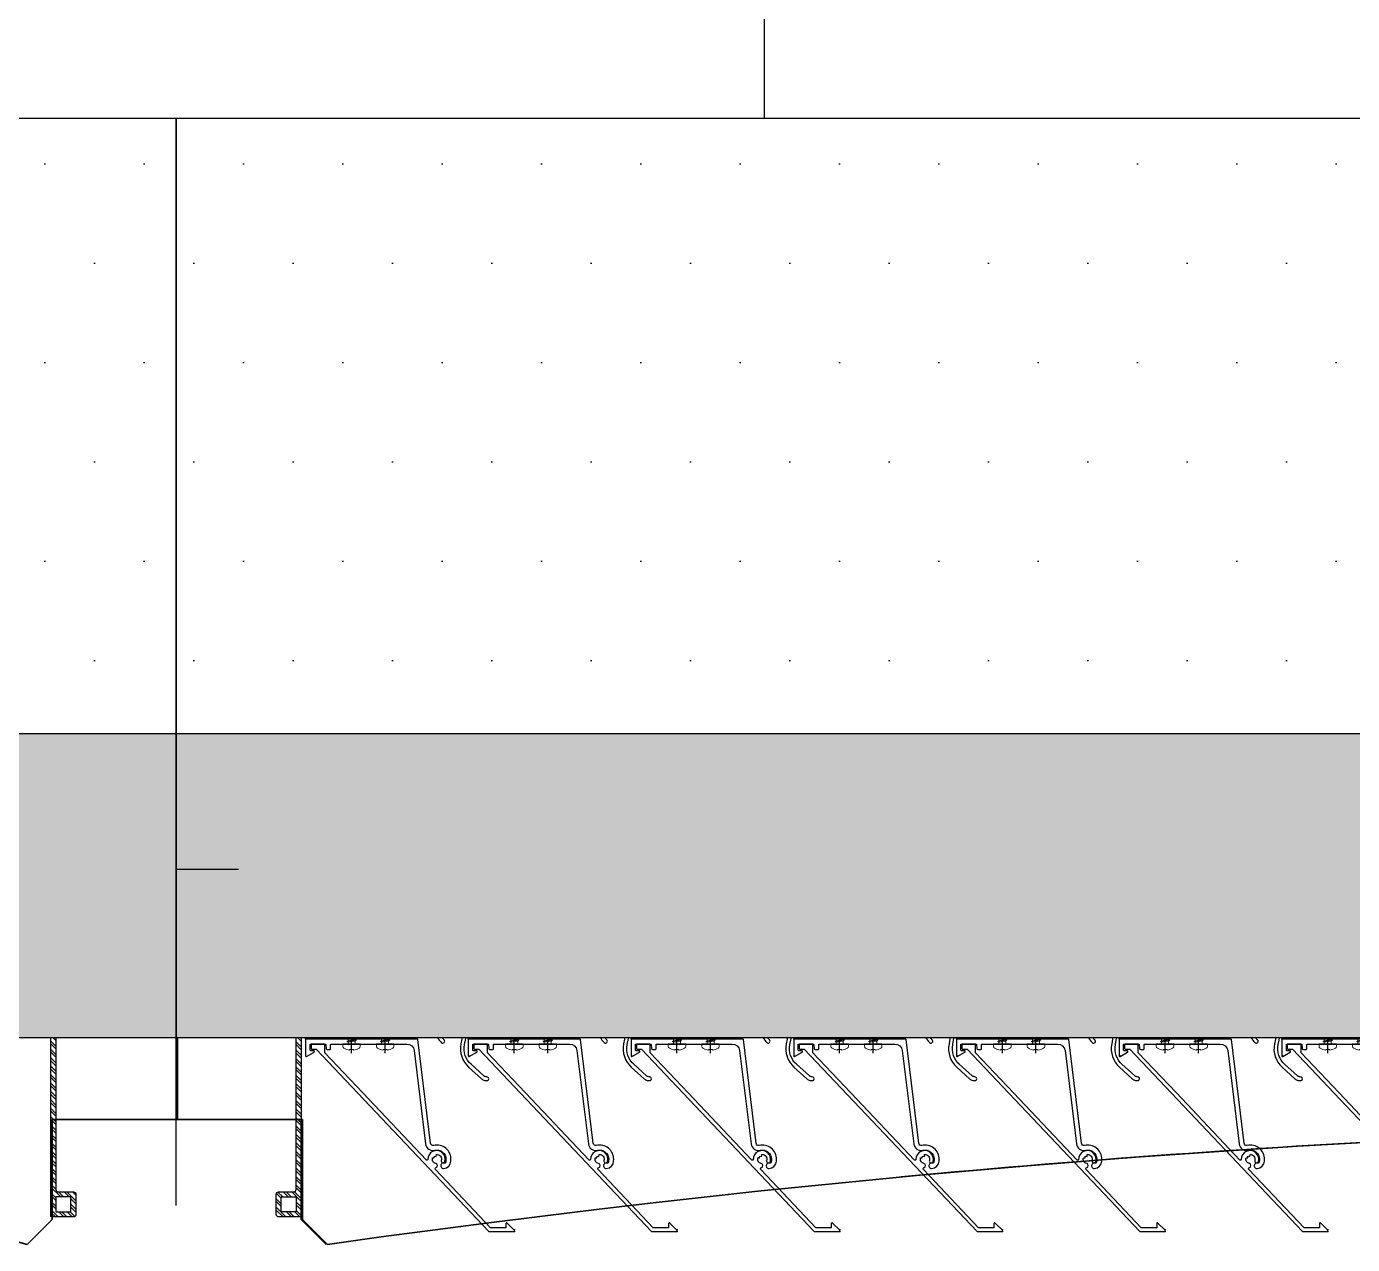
# Model space of a CAD drawing. Header units: millimetres. Extents: x -4391136 to -1798569, y -886572 to -291056.
# Drawn here: x -2453151 to -2452622, y -393616 to -393129 of the extents above; entities that cross this region are included whole.
import ezdxf

# ---------------------------------------------------------------- set-up
doc = ezdxf.new("R2010")
doc.units = ezdxf.units.MM
doc.set_wipeout_variables(frame=1)
doc.linetypes.add('CENTER', pattern=[50.8, 31.75, -6.35, 6.35, -6.35])
for name, color, linetype in [('010 - ASPG_ACCESSORIES_MAIN_COLOR_1', 7, 'Continuous'), ('010 - ASPG_EXTR_MAIN_COLOR_2', 7, 'Continuous'), ('010 - ASPG_FLASHING_HATCH_', 7, 'Continuous'), ('010 - ASPG_FLASHING_MAIN_COLOR_2', 7, 'Continuous'), ('010 - ASPG_FLASHING_MAIN_COLOR_4', 7, 'Continuous'), ('010 - ASPG_FLASHING_WIPEOUT_', 7, 'Continuous'), ('010 - ASPG_FRAMING_CUT_COLOR_4', 7, 'Continuous'), ('010 - ASPG_FRAMING_HATCH_', 7, 'Continuous'), ('010 - ASPG_FRAMING_MAIN_COLOR_1', 7, 'Continuous'), ('010 - ASPG_FRAMING_MAIN_COLOR_2', 7, 'Continuous'), ('010 - ASPG_FRAMING_SUB_COLOR_2', 7, 'Continuous'), ('010 - ASPG_FRAMING_WIPEOUT_', 7, 'Continuous'), ('_PP-Dim', 7, 'Continuous'), ('BOLT & SCREW', 7, 'Continuous'), ('Center Line', 7, 'CENTER'), ('Xref-C-1-PP17-AR-2214-01-B$0$A-GLAZ-CURT', 7, 'Continuous'), ('Xref-C-1-PP17-AR-2214-01-B$0$S-BEAM', 7, 'Continuous'), ('Xref-C-1-PP17-AR-2214-01-B$0$S-COLS', 7, 'Continuous'), ('Xref-C-1-PP17-AR-2214-01-B$0$S-COLS-E', 7, 'Continuous'), ('Xref-C-1-PP17-AR-2214-01-B$0$WALL-E', 7, 'Continuous')]:
    doc.layers.add(name, color=color, linetype=linetype)
for name, color, linetype, plot in [('010 - ASPG_EXTR_DEF_SUB', 7, 'Continuous', False), ('010 - ASPG_FASTERN_DEF_SUB', 7, 'Continuous', False), ('010 - ASPG_FRAMING_DEF_SUB', 7, 'Continuous', False)]:
    doc.layers.add(name, color=color, linetype=linetype, plot=plot)
doc.layers.add('12-GRID', color=7, linetype='CENTER', lineweight=13)
doc.layers.add('SCREW', color=7, linetype='Continuous', lineweight=5)
pattern_1 = [(270, (1257419.24324, -520041.6224), (0.65495992507, -1.1344238721), [0.7562825814, -1.5125651628]), (30, (1257419.24324, -520041.6224), (0.65495992936, 1.1344238696), [0.7562825814, -1.5125651628]), (330, (1257419.24324, -520041.6224), (1.30991985442, -2.48e-09), [-1.5125651628, 0.7562825814])]
pattern_2 = [(315, (1257419.4929, -520021.6224), (1.3369313545, 1.3369313545), []), (45, (1257419.4929, -520021.6224), (-1.3369313545, 1.3369313545), [])]
pattern_3 = [(270, (1257419.4425, -520043.9224), (0.65495992507, -1.1344238721), [0.7562825814, -1.5125651628]), (30, (1257419.4425, -520043.9224), (0.65495992936, 1.1344238696), [0.7562825814, -1.5125651628]), (330, (1257419.4425, -520043.9224), (1.30991985442, -2.48e-09), [-1.5125651628, 0.7562825814])]
pattern_4 = [(315, (1257419.1929, -520023.9224), (1.3369313545, 1.3369313545), []), (45, (1257419.1929, -520023.9224), (-1.3369313545, 1.3369313545), [])]

# ---------------------------------------------------------------- blocks, each defined once
blk = doc.blocks.new('Xref-C-1-PP17-AR-2214-01-B$0$DPA_Curved type B - Curved Type B-V45-ENTRANCE 2 - LOWER ROOF FLOOR PLAN01-flat-1')
at = {"layer": 'Xref-C-1-PP17-AR-2214-01-B$0$A-GLAZ-CURT', "lineweight": 9}
h = blk.add_hatch(dxfattribs=at)
h.set_pattern_fill('ACET-2D-FP_28', angle=90, style=0, pattern_type=2)
h.set_pattern_definition([(50, (2729937.74, 503333.4), (-459.03375, 385.17505), [76.2, -838.2]), (355, (2729937.7, 503333.4), (65.28253, 746.1827), [60.96, -670.56]), (100.451, (2729998.46, 503328.1), (-693.383, -127.89768), [64.76, -712.36]), (46.184, (2729937.7, 503536.6), (-648.5725, 622.30642), [114.3, -1257.3]), (96.636, (2730028.1, 503522.6), (-1050.5343, -122.21992), [97.14, -1068.54]), (351.184, (2729937.7, 503536.6), (172.19714, 1110.27497), [91.44, -1005.84]), (21, (2730039.34, 503485.8), (-214.74339, 559.42566), [76.2, -838.2]), (326, (2730039.3, 503485.8), (418.85394, 620.9765), [60.96, -670.56]), (71.451, (2730089.9, 503451.7), (-668.45247, 224.29692), [64.76, -712.36]), (37.5, (2729937.74, 503333.4), (-158.769242, 206.912105), [33.528, -628.904, 33.528, -1320.292]), (37.5, (2729937.74, 503333.4), (-158.769242, 206.912105), [-695.96, -647.192, 33.528, -639.572]), (7.5, (2729937.74, 503333.4), (-47.303606, 359.30656), [33.528, -354.584, 33.528, -870.204]), (7.5, (2729937.74, 503333.4), (-47.303606, 359.30656), [-421.64, -613.664, 33.528, -223.012]), (327.5, (2729711.17, 503333.4), (146.191164, 229.474162), [33.528, -220.472, -1844.04]), (327.5, (2729711.17, 503333.4), (146.191164, 229.474162), [-254, 33.528, -758.952, -1051.56]), (327.5, (2729711.17, 503333.4), (146.191164, 229.474162), [-1046.48, 33.528, -1018.032]), (317.5, (2729609.57, 503333.4), (321.09789, 350.41686), [33.528, -296.672, 33.528, -1239.52]), (317.5, (2729609.57, 503333.4), (321.09789, 350.41686), [-363.728, -492.76, 33.528, -713.232])])
h.paths.add_polyline_path([(0, -671.49), (0, -750), (150, -750), (150, -700), (190, -700), (200, -690), (173.11, -576.68), (156.87, -461.34), (151.45, -345), (156.87, -228.66), (173.28, -112.6), (200, 0), (173.11, 113.32), (156.87, 228.66), (151.45, 345), (156.87, 461.34), (173.28, 577.4), (200, 690), (190, 700), (150, 700), (150, 750), (0, 750)])
at = {"layer": 'Xref-C-1-PP17-AR-2214-01-B$0$A-GLAZ-CURT', "color": 7, "lineweight": 35}
for p, q in [((150, 750), (0, 750)), ((0, 750), (0, -750)), ((150, 700), (150, 750)), ((190, 700), (150, 700)), ((200, 690), (190, 700))]:
    blk.add_line(p, q, dxfattribs=at)
blk.add_arc((1401.48, 345), 1250.03, 163.97881, 196.02119, dxfattribs=at)
blk = doc.blocks.new('Xref-C-1-PP17-AR-2214-01-B$0$ACM_STR_COLN_Precast- Rectangular Column - 300x500-29835394-ENTRANCE 2 - LOWER ROOF FLOOR PLAN01-flat-1')
at = {"layer": 'Xref-C-1-PP17-AR-2214-01-B$0$S-COLS-E', "lineweight": 9}
h = blk.add_hatch(dxfattribs=at)
h.set_pattern_fill('ACET-2D-FP_50', style=0, pattern_type=2)
h.set_pattern_definition([(50, (2730087.7, 502148.95), (-459.03375, 385.17505), [76.2, -838.2]), (355, (2730087.7, 502148.95), (65.28253, 746.1827), [60.96, -670.56]), (100.451, (2730148.46, 502143.6), (-693.383, -127.89768), [64.76, -712.36]), (46.184, (2730087.7, 502352.15), (-648.5725, 622.30642), [114.3, -1257.3]), (96.636, (2730178.1, 502338.1), (-1050.5343, -122.21992), [97.14, -1068.54]), (351.184, (2730087.7, 502352.1), (172.19714, 1110.27497), [91.44, -1005.84]), (21, (2730189.3, 502301.35), (-214.74339, 559.42566), [76.2, -838.2]), (326, (2730189.3, 502301.35), (418.85394, 620.9765), [60.96, -670.56]), (71.451, (2730239.9, 502267.26), (-668.45247, 224.29692), [64.76, -712.36]), (37.5, (2730087.73, 502148.95), (-158.769242, 206.912105), [33.528, -628.904, 33.528, -1320.292]), (37.5, (2730087.73, 502148.95), (-158.769242, 206.912105), [-695.96, -647.192, 33.528, -639.572]), (7.5, (2730087.73, 502148.95), (-47.303606, 359.30656), [33.528, -354.584, 33.528, -870.204]), (7.5, (2730087.73, 502148.95), (-47.303606, 359.30656), [-421.64, -613.664, 33.528, -223.012]), (327.5, (2729861.16, 502148.95), (146.191164, 229.474162), [33.528, -220.472, 33.528, -1810.512]), (327.5, (2729861.16, 502148.95), (146.191164, 229.474162), [-287.528, -758.952, 33.528, -1018.032]), (317.5, (2729759.56, 502148.95), (321.09789, 350.41686), [33.528, -296.672, 33.528, -1239.52]), (317.5, (2729759.56, 502148.95), (321.09789, 350.41686), [-363.728, -492.76, 33.528, -713.232])])
h.paths.add_polyline_path([(-150, -190), (-150, -200), (150, -200), (150, 300), (-150, 300)])
at = {"layer": 'Xref-C-1-PP17-AR-2214-01-B$0$S-COLS', "color": 7}
for p, q in [((150, 300), (-150, 300)), ((-150, 300), (-150, 290)), ((150, 290), (150, 300)), ((-150, 290), (-150, -190)), ((150, -190), (150, 290)), ((-150, -190), (-150, -200)), ((150, -200), (150, -190)), ((-150, -200), (150, -200))]:
    blk.add_line(p, q, dxfattribs=at)
blk = doc.blocks.new('Xref-C-1-PP17-AR-2214-01-B$0$DPA_Curved type B - Curved Type B-V35-ENTRANCE 2 - LOWER ROOF FLOOR PLAN01-flat-1')
at = {"layer": 'Xref-C-1-PP17-AR-2214-01-B$0$A-GLAZ-CURT', "color": 7}
for p, q in [((0, 750), (0, -750)), ((0, -750), (0, 750)), ((150, 700.55), (150, 750)), ((150, 750), (150, 700.55))]:
    blk.add_line(p, q, dxfattribs=at)
blk = doc.blocks.new('Xref-C-1-PP17-AR-2214-01-B$0$DPA_Curved type A - Curved Type A-V34-ENTRANCE 2 - LOWER ROOF FLOOR PLAN01-flat-1')
at = {"layer": 'Xref-C-1-PP17-AR-2214-01-B$0$A-GLAZ-CURT', "color": 7}
for p, q in [((0, 750), (0, -750)), ((0, -750), (0, 750)), ((190, -700), (200, -690)), ((200, -690), (190, -700)), ((150, -750), (150, -700)), ((150, -700), (190, -700)), ((190, -700), (150, -700)), ((150, -700), (150, -750))]:
    blk.add_line(p, q, dxfattribs=at)
blk.add_arc((5080.22, 0), 4928.76, 182.68251, 185.35862, dxfattribs=at)
blk.add_arc((5080.22, 0), 4928.76, 182.68251, 185.35862, dxfattribs=at)
blk = doc.blocks.new('Xref-C-1-PP17-AR-2214-01-B$0$DPA_Curved type A - Curved Type A-V14-ENTRANCE 2 - LOWER ROOF FLOOR PLAN01-flat-1')
at = {"layer": 'Xref-C-1-PP17-AR-2214-01-B$0$A-GLAZ-CURT', "lineweight": 9}
h = blk.add_hatch(dxfattribs=at)
h.set_pattern_fill('ACET-2D-FP_15', angle=90, style=0, pattern_type=2)
h.set_pattern_definition([(50, (2729937.74, 501833.4), (-459.03375, 385.17505), [76.2, -838.2]), (355, (2729937.7, 501833.4), (65.28253, 746.1827), [60.96, -670.56]), (100.451, (2729998.46, 501828.1), (-693.383, -127.89768), [64.76, -712.36]), (46.184, (2729937.7, 502036.6), (-648.5725, 622.30642), [114.3, -1257.3]), (96.636, (2730028.1, 502022.6), (-1050.5343, -122.21992), [97.14, -1068.54]), (351.184, (2729937.7, 502036.6), (172.19714, 1110.27497), [91.44, -1005.84]), (21, (2730039.34, 501985.8), (-214.74339, 559.42566), [76.2, -838.2]), (326, (2730039.3, 501985.8), (418.85394, 620.9765), [60.96, -670.56]), (71.451, (2730089.9, 501951.7), (-668.45247, 224.29692), [64.76, -712.36]), (37.5, (2729937.74, 501833.4), (-158.769242, 206.912105), [33.528, -628.904, 33.528, -1320.292]), (37.5, (2729937.74, 501833.4), (-158.769242, 206.912105), [-695.96, -647.192, 33.528, -639.572]), (7.5, (2729937.74, 501833.4), (-47.303606, 359.30656), [33.528, -354.584, 33.528, -870.204]), (7.5, (2729937.74, 501833.4), (-47.303606, 359.30656), [-421.64, -613.664, 33.528, -223.012]), (327.5, (2729711.17, 501833.4), (146.191164, 229.474162), [33.528, -220.472, -1844.04]), (327.5, (2729711.17, 501833.4), (146.191164, 229.474162), [-254, 33.528, -758.952, -1051.56]), (327.5, (2729711.17, 501833.4), (146.191164, 229.474162), [-1046.48, 33.528, -1018.032]), (317.5, (2729609.57, 501833.4), (321.09789, 350.41686), [33.528, -296.672, 33.528, -1239.52]), (317.5, (2729609.57, 501833.4), (321.09789, 350.41686), [-363.728, -492.76, 33.528, -713.232])])
h.paths.add_polyline_path([(0, -750), (150, -750), (150, -700), (190, -700), (200, -690), (173.05, -460.84), (156.86, -230.67), (151.46, 0), (156.86, 230.67), (173.28, 462.72), (200, 690), (190, 700), (150, 700), (150, 750), (0, 750)])
at = {"layer": 'Xref-C-1-PP17-AR-2214-01-B$0$A-GLAZ-CURT', "color": 7, "lineweight": 35}
for p, q in [((0, 750), (0, -750)), ((190, -700), (200, -690)), ((150, -750), (150, -700)), ((150, -700), (190, -700)), ((0, -750), (150, -750))]:
    blk.add_line(p, q, dxfattribs=at)
blk.add_arc((5080.22, 0), 4928.76, 171.95246, 188.04754, dxfattribs=at)
blk = doc.blocks.new('W-1-PP17-ENT2_REV00_20260526-152612_EX_LOPF-1')
at = {"layer": 'Xref-C-1-PP17-AR-2214-01-B$0$S-BEAM', "color": 7}
blk.add_line((-19235, -10205.02), (470, -10205.02), dxfattribs=at)
at = {"layer": 'Xref-C-1-PP17-AR-2214-01-B$0$WALL-E', "color": 7}
blk.add_line((970, -10205), (-13435, -10205), dxfattribs=at)
at = {"color": 7, "rotation": 270}
for name, p in [('Xref-C-1-PP17-AR-2214-01-B$0$ACM_STR_COLN_Precast- Rectangular Column - 300x500-29835394-ENTRANCE 2 - LOWER ROOF FLOOR PLAN01-flat-1', (-5500, -10055.02)), ('Xref-C-1-PP17-AR-2214-01-B$0$DPA_Curved type B - Curved Type B-V35-ENTRANCE 2 - LOWER ROOF FLOOR PLAN01-flat-1', (-6685, -10205.01)), ('Xref-C-1-PP17-AR-2214-01-B$0$DPA_Curved type B - Curved Type B-V45-ENTRANCE 2 - LOWER ROOF FLOOR PLAN01-flat-1', (-6684.45, -10205.01)), ('Xref-C-1-PP17-AR-2214-01-B$0$DPA_Curved type A - Curved Type A-V34-ENTRANCE 2 - LOWER ROOF FLOOR PLAN01-flat-1', (-5185, -10205.01)), ('Xref-C-1-PP17-AR-2214-01-B$0$DPA_Curved type A - Curved Type A-V14-ENTRANCE 2 - LOWER ROOF FLOOR PLAN01-flat-1', (-5184.45, -10205.01))]:
    blk.add_blockref(name, p, dxfattribs=at)
blk = doc.blocks.new('*U1996')
at = {"color": 7}
blk.add_wipeout([(0, 0), (6970, 0), (6970, 119.925), (0, 119.925)], dxfattribs=at).dxf.layer = '010 - ASPG_FRAMING_WIPEOUT_'
at = {"layer": '010 - ASPG_FRAMING_MAIN_COLOR_1', "color": 7}
for p, q in [((6970, 119.925), (0, 119.925)), ((0, 114.85), (6970, 114.85)), ((0, 109.54), (6970, 109.54)), ((0, 10.385), (6970, 10.385)), ((0, 5.31), (6970, 5.31)), ((0, 0), (6970, 0))]:
    blk.add_line(p, q, dxfattribs=at)
blk = doc.blocks.new('*U3395')
at = {"layer": '12-GRID', "color": 7, "linetype": 'CENTER'}
for p, q in [((0, -6.2), (0, 2.2)), ((-4.2, -2), (4.2, -2))]:
    blk.add_line(p, q, dxfattribs=at)
at = {"layer": 'BOLT & SCREW', "color": 7}
for p, q in [((-0.55, -1.77), (-1.77, -1.56)), ((-0.55, -2.23), (-1.77, -2.44)), ((-0.46, -1.77), (-0.88, -1.56)), ((-0.46, -2.23), (-0.88, -2.44)), ((-0.23, -1.45), (-0.44, -0.23)), ((-0.23, -1.54), (-0.44, -1.12)), ((-0.23, -2.46), (-0.44, -2.88)), ((-0.23, -2.55), (-0.44, -3.77)), ((0.23, -1.45), (0.44, -0.23)), ((0.23, -1.54), (0.44, -1.12)), ((0.44, -2.88), (0.23, -2.46)), ((0.23, -2.55), (0.44, -3.77)), ((0.46, -1.77), (0.88, -1.56)), ((0.46, -2.23), (0.88, -2.44)), ((0.55, -1.77), (1.77, -1.56)), ((0.55, -2.23), (1.77, -2.44))]:
    blk.add_line(p, q, dxfattribs=at)
for points in [[(-1.77, -1.56), (-0.88, -1.56, 0.414214), (-0.44, -1.12), (-0.44, -0.23), (0.44, -0.23), (0.44, -1.12, 0.414214), (0.88, -1.56), (1.77, -1.56), (1.77, -2.44), (0.88, -2.44, 0.414214), (0.44, -2.88), (0.44, -3.77), (-0.44, -3.77), (-0.44, -2.88, 0.414214), (-0.88, -2.44), (-1.77, -2.44)], [(0.23, -2.46, -0.414214), (0.46, -2.23), (0.55, -2.23), (0.55, -1.77), (0.46, -1.77, -0.414214), (0.23, -1.54), (0.23, -1.45), (-0.23, -1.45), (-0.23, -1.54, -0.414214), (-0.46, -1.77), (-0.55, -1.77), (-0.55, -2.23), (-0.46, -2.23, -0.414214), (-0.23, -2.46), (-0.23, -2.55), (0.23, -2.55)]]:
    blk.add_lwpolyline(points, format="xyb", close=True, dxfattribs=at)
blk.add_circle((0, -2), 3.5, dxfattribs=at)
blk = doc.blocks.new('000_ASPG_TYP_FILES_20260218-010703_FRAME_EXTR_')
at = {"layer": '010 - ASPG_FRAMING_HATCH_'}
h = blk.add_hatch(dxfattribs=at)
h.set_pattern_fill('ANSI32', scale=0.1, angle=180)
edge = h.paths.add_edge_path()
edge.add_line((2, 16), (2, 2))
edge.add_line((2, 2), (39.7, 2))
edge.add_arc((39.7, 1.7), 0.3, 0, 90, ccw=False)
edge.add_line((40, 1.7), (40, 0.3))
edge.add_arc((39.7, 0.3), 0.3, -90, 0, ccw=False)
edge.add_line((39.7, 0), (0.3, 0))
edge.add_arc((0.3, 0.3), 0.3, 180, 270, ccw=False)
edge.add_line((0, 0.3), (0, 17.7))
edge.add_arc((0.3, 17.7), 0.3, 90, 180, ccw=False)
edge.add_line((0.3, 18), (22.56, 18))
edge.add_arc((22.56, 18.5), 0.5, 270, 380.2095)
edge.add_arc((26.17, 19.83), 3.35, 182.0638, 200.2095, ccw=False)
edge.add_arc((23.58, 19.74), 0.76, 2.0638, 182.0638, ccw=False)
edge.add_arc((26.17, 19.83), 1.83, 182.0638, 447.9362)
edge.add_arc((26.26, 22.42), 0.76, 87.9362, 267.9362, ccw=False)
edge.add_arc((26.17, 19.83), 3.35, 69.7905, 87.9362, ccw=False)
edge.add_arc((27.5, 23.44), 0.5, 249.7905, 360)
edge.add_line((28, 23.44), (28, 26.68))
edge.add_line((28, 26.68), (28.5, 27.18))
edge.add_line((28.5, 27.18), (28, 27.68))
edge.add_line((28, 27.68), (28, 38.62))
edge.add_line((28, 38.62), (28.5, 39.12))
edge.add_line((28.5, 39.12), (28, 39.62))
edge.add_line((28, 39.62), (28, 42.86))
edge.add_arc((27.5, 42.86), 0.5, 0, 110.2095)
edge.add_arc((26.17, 46.47), 3.35, 272.0638, 290.2095, ccw=False)
edge.add_arc((26.26, 43.88), 0.76, 92.0638, 272.0638, ccw=False)
edge.add_arc((26.17, 46.47), 1.83, 272.0638, 537.9362)
edge.add_arc((23.58, 46.56), 0.76, 177.9362, 357.9362, ccw=False)
edge.add_arc((26.17, 46.47), 3.35, 159.7905, 177.9362, ccw=False)
edge.add_arc((22.56, 47.8), 0.5, 339.7905, 450)
edge.add_line((22.56, 48.3), (0.3, 48.3))
edge.add_arc((0.3, 48.6), 0.3, 180, 270, ccw=False)
edge.add_line((0, 48.6), (0, 60))
edge.add_arc((0.3, 60), 0.3, 90, 180, ccw=False)
edge.add_line((0.3, 60.3), (5, 60.3))
edge.add_line((5, 60.3), (5, 65))
edge.add_arc((5.3, 65), 0.3, 90, 180, ccw=False)
edge.add_line((5.3, 65.3), (30, 65.3))
edge.add_line((30, 65.3), (30, 63.6))
edge.add_arc((29.7, 63.6), 0.3, -90, 0, ccw=False)
edge.add_line((29.7, 63.3), (7.3, 63.3))
edge.add_arc((7.3, 63), 0.3, 90, 180)
edge.add_line((7, 63), (7, 58.3))
edge.add_line((7, 58.3), (2.3, 58.3))
edge.add_arc((2.3, 58), 0.3, 90, 180)
edge.add_line((2, 58), (2, 50.6))
edge.add_arc((2.3, 50.6), 0.3, 180, 270)
edge.add_line((2.3, 50.3), (29.7, 50.3))
edge.add_arc((29.7, 50), 0.3, 0, 90, ccw=False)
edge.add_line((30, 50), (30, 26.68))
edge.add_line((30, 26.68), (30, 16.3))
edge.add_arc((29.7, 16.3), 0.3, -90, 0, ccw=False)
edge.add_line((29.7, 16), (2, 16))
at = {"layer": '010 - ASPG_FRAMING_CUT_COLOR_4', "color": 7}
blk.add_lwpolyline([(2, 16), (2, 2), (39.7, 2, -0.414214), (40, 1.7), (40, 0.3, -0.414214), (39.7, 0), (0.3, 0, -0.414214), (0, 0.3), (0, 17.7, -0.414214), (0.3, 18), (22.56, 18, 0.52173), (23.03, 18.67, -0.079342), (22.82, 19.71, -1), (24.34, 19.76, 2.296346), (26.24, 21.66, -1), (26.29, 23.18, -0.079342), (27.33, 22.97, 0.52173), (28, 23.44), (28, 26.68), (28.5, 27.18), (28, 27.68), (28, 38.62), (28.5, 39.12), (28, 39.62), (28, 42.86, 0.52173), (27.33, 43.33, -0.079342), (26.29, 43.12, -1), (26.24, 44.64, 2.296346), (24.34, 46.54, -1), (22.82, 46.59, -0.079342), (23.03, 47.63, 0.52173), (22.56, 48.3), (0.3, 48.3, -0.414214), (0, 48.6), (0, 60, -0.414214), (0.3, 60.3), (5, 60.3), (5, 65, -0.414214), (5.3, 65.3), (30, 65.3), (30, 63.6, -0.414214), (29.7, 63.3), (7.3, 63.3, 0.414214), (7, 63), (7, 58.3), (2.3, 58.3, 0.414214), (2, 58), (2, 50.6, 0.414214), (2.3, 50.3), (29.7, 50.3, -0.414214), (30, 50), (30, 26.68), (30, 16.3, -0.414214), (29.7, 16)], format="xyb", close=True, dxfattribs=at)
at = {"color": 7}
for p in [(26.17, 48.47), (26.17, 21.83)]:
    blk.add_blockref('*U3395', p, dxfattribs=at)
blk = doc.blocks.new('*U3397')
at = {"layer": '010 - ASPG_FRAMING_HATCH_', "transparency": 33554585}
h = blk.add_hatch(dxfattribs=at)
h.set_pattern_fill('ANSI32', scale=0.25)
edge = h.paths.add_edge_path()
edge.add_line((2, -50), (2, -75))
edge.add_line((2, -75), (0, -75))
edge.add_line((0, -75), (0, -49))
edge.add_arc((1, -49), 1, 90, 180, ccw=False)
edge.add_line((1, -48), (63, -48))
edge.add_arc((63, -47), 1, 270, 360)
edge.add_line((64, -47), (64, 47))
edge.add_arc((63, 47), 1, 0, 90)
edge.add_line((63, 48), (1, 48))
edge.add_arc((1, 49), 1, 180, 270, ccw=False)
edge.add_line((0, 49), (0, 75))
edge.add_line((0, 75), (2, 75))
edge.add_line((2, 75), (2, 50))
edge.add_line((2, 50), (141, 50))
edge.add_line((141, 50), (141, 41))
edge.add_arc((140, 41), 1, 270, 360, ccw=False)
edge.add_line((140, 40), (132, 40))
edge.add_arc((132, 41), 1, 180, 270, ccw=False)
edge.add_line((131, 41), (131, 47))
edge.add_arc((130, 47), 1, 0, 90)
edge.add_line((130, 48), (67, 48))
edge.add_arc((67, 47), 1, 90, 180)
edge.add_line((66, 47), (66, -47))
edge.add_arc((67, -47), 1, 180, 270)
edge.add_line((67, -48), (130, -48))
edge.add_arc((130, -47), 1, 270, 360)
edge.add_line((131, -47), (131, -41))
edge.add_arc((132, -41), 1, 90, 180, ccw=False)
edge.add_line((132, -40), (140, -40))
edge.add_arc((140, -41), 1, 0, 90, ccw=False)
edge.add_line((141, -41), (141, -50))
edge.add_line((141, -50), (2, -50))
h.paths.add_polyline_path([(139, 48), (139, 42), (133, 42), (133, 48)], flags=16)
h.paths.add_polyline_path([(139, -48), (139, -42), (133, -42), (133, -48)], flags=16)
at = {"layer": '010 - ASPG_FRAMING_HATCH_'}
h = blk.add_hatch(dxfattribs=at)
h.set_pattern_fill('ANSI37', scale=0.595498, angle=-90)
h.set_pattern_definition(pattern_2)
edge = h.paths.add_edge_path()
edge.add_ellipse((57.77, 55), major_axis=(0, -5), ratio=0.644482, start_angle=0, end_angle=180)
edge.add_line((57.77, 60), (62, 60))
edge.add_arc((62, 60.3), 0.3, -90, 0)
edge.add_line((62.3, 60.3), (62.3, 61))
edge.add_line((62.3, 61), (61.8, 61.5))
edge.add_line((61.8, 61.5), (62.3, 62))
edge.add_line((62.3, 62), (61.8, 62.5))
edge.add_line((61.8, 62.5), (62.3, 63))
edge.add_line((62.3, 63), (61.8, 63.5))
edge.add_line((61.8, 63.5), (62.3, 64))
edge.add_line((62.3, 64), (62.3, 65))
edge.add_line((62.3, 65), (63.3, 65))
edge.add_line((63.3, 65), (63.8, 65.5))
edge.add_line((63.8, 65.5), (64.3, 65))
edge.add_line((64.3, 65), (64.8, 65.5))
edge.add_line((64.8, 65.5), (65.3, 65))
edge.add_line((65.3, 65), (65.8, 65.5))
edge.add_line((65.8, 65.5), (66.3, 65))
edge.add_line((66.3, 65), (67, 65))
edge.add_arc((67, 65.3), 0.3, -90, 0)
edge.add_line((67.3, 65.3), (67.3, 60))
edge.add_arc((77.2, 55), 11.09, 153.2037, 206.7963)
edge.add_line((67.3, 50), (57.77, 50))
h = blk.add_hatch(dxfattribs=at)
h.set_pattern_fill('ANSI37', scale=0.595498, angle=-90)
h.set_pattern_definition(pattern_4)
edge = h.paths.add_edge_path()
edge.add_ellipse((11.53, 55), major_axis=(0, -5), ratio=0.644482, start_angle=180, end_angle=360, ccw=False)
edge.add_line((11.53, 60), (2, 60))
edge.add_arc((-7.9, 55), 11.09, -26.7963, 26.7963, ccw=False)
edge.add_line((2, 50), (11.53, 50))
h = blk.add_hatch(dxfattribs=at)
h.set_pattern_fill('HONEY', scale=0.238199, angle=-90)
h.set_pattern_definition(pattern_3)
edge = h.paths.add_edge_path()
edge.add_ellipse((11.78, 55), major_axis=(0, -5), ratio=0.644482, start_angle=0, end_angle=360, ccw=False)
h = blk.add_hatch(dxfattribs=at)
h.set_pattern_fill('HONEY', scale=0.238199, angle=-90)
h.set_pattern_definition(pattern_1)
edge = h.paths.add_edge_path()
edge.add_ellipse((57.52, 55), major_axis=(0, -5), ratio=0.644482, start_angle=0, end_angle=360)
h = blk.add_hatch(dxfattribs=at)
h.set_pattern_fill('ANSI37', scale=0.595498, angle=-90)
h.set_pattern_definition(pattern_4)
edge = h.paths.add_edge_path()
edge.add_ellipse((11.53, -55), major_axis=(0, 5), ratio=0.644482, start_angle=0, end_angle=180)
edge.add_line((11.53, -60), (2, -60))
edge.add_arc((-7.9, -55), 11.09, 333.2037, 386.7963)
edge.add_line((2, -50), (11.53, -50))
h = blk.add_hatch(dxfattribs=at)
h.set_pattern_fill('HONEY', scale=0.238199, angle=-90)
h.set_pattern_definition(pattern_3)
edge = h.paths.add_edge_path()
edge.add_ellipse((11.78, -55), major_axis=(0, 5), ratio=0.644482, start_angle=0, end_angle=360)
h = blk.add_hatch(dxfattribs=at)
h.set_pattern_fill('HONEY', scale=0.238199, angle=-90)
h.set_pattern_definition(pattern_1)
edge = h.paths.add_edge_path()
edge.add_ellipse((57.52, -55), major_axis=(0, 5), ratio=0.644482, start_angle=0, end_angle=360, ccw=False)
h = blk.add_hatch(dxfattribs=at)
h.set_pattern_fill('ANSI37', scale=0.595498, angle=-90)
h.set_pattern_definition(pattern_2)
edge = h.paths.add_edge_path()
edge.add_ellipse((57.77, -55), major_axis=(0, 5), ratio=0.644482, start_angle=180, end_angle=360, ccw=False)
edge.add_line((57.77, -60), (62, -60))
edge.add_arc((62, -60.3), 0.3, 360, 450, ccw=False)
edge.add_line((62.3, -60.3), (62.3, -61))
edge.add_line((62.3, -61), (61.8, -61.5))
edge.add_line((61.8, -61.5), (62.3, -62))
edge.add_line((62.3, -62), (61.8, -62.5))
edge.add_line((61.8, -62.5), (62.3, -63))
edge.add_line((62.3, -63), (61.8, -63.5))
edge.add_line((61.8, -63.5), (62.3, -64))
edge.add_line((62.3, -64), (62.3, -65))
edge.add_line((62.3, -65), (63.3, -65))
edge.add_line((63.3, -65), (63.8, -65.5))
edge.add_line((63.8, -65.5), (64.3, -65))
edge.add_line((64.3, -65), (64.8, -65.5))
edge.add_line((64.8, -65.5), (65.3, -65))
edge.add_line((65.3, -65), (65.8, -65.5))
edge.add_line((65.8, -65.5), (66.3, -65))
edge.add_line((66.3, -65), (67, -65))
edge.add_arc((67, -65.3), 0.3, 360, 450, ccw=False)
edge.add_line((67.3, -65.3), (67.3, -60))
edge.add_arc((77.2, -55), 11.09, 153.2037, 206.7963, ccw=False)
edge.add_line((67.3, -50), (57.77, -50))
at = {"layer": '010 - ASPG_FASTERN_DEF_SUB', "color": 7}
blk.add_point((0, 0), dxfattribs=at)
at = {"layer": '010 - ASPG_FRAMING_CUT_COLOR_4', "color": 7}
blk.add_lwpolyline([(2, -50), (2, -75), (0, -75), (0, -49, -0.414214), (1, -48), (63, -48, 0.414214), (64, -47), (64, 47, 0.414214), (63, 48), (1, 48, -0.414214), (0, 49), (0, 75), (2, 75), (2, 50), (141, 50), (141, 41, -0.414214), (140, 40), (132, 40, -0.414214), (131, 41), (131, 47, 0.414214), (130, 48), (67, 48, 0.414214), (66, 47), (66, -47, 0.414214), (67, -48), (130, -48, 0.414214), (131, -47), (131, -41, -0.414214), (132, -40), (140, -40, -0.414214), (141, -41), (141, -50)], format="xyb", close=True, dxfattribs=at)
for points in [[(139, 48), (139, 42), (133, 42), (133, 48)], [(139, -48), (139, -42), (133, -42), (133, -48)]]:
    blk.add_lwpolyline(points, close=True, dxfattribs=at)
at = {"layer": '010 - ASPG_FRAMING_DEF_SUB', "color": 7, "transparency": 33554508}
blk.add_line((136.5, 0), (-4.5, 0), dxfattribs=at)
at = {"layer": '010 - ASPG_FRAMING_DEF_SUB', "color": 7, "transparency": 33554457}
for points in [[(54.3, 50), (67.3, 50), (67.3, 65.5), (54.3, 65.5)], [(2, 50), (15, 50), (15, 60), (2, 60)], [(2, -50), (15, -50), (15, -60), (2, -60)], [(54.3, -50), (67.3, -50), (67.3, -65.5), (54.3, -65.5)]]:
    blk.add_lwpolyline(points, close=True, dxfattribs=at)
at = {"layer": '010 - ASPG_FRAMING_SUB_COLOR_2', "color": 7}
for points in [[(57.52, 50), (67.3, 50, -0.238199), (67.3, 60), (67.3, 65.3, -0.414214), (67, 65), (66.3, 65), (65.8, 65.5), (65.3, 65), (64.8, 65.5), (64.3, 65), (63.8, 65.5), (63.3, 65), (62.3, 65), (62.3, 64), (61.8, 63.5), (62.3, 63), (61.8, 62.5), (62.3, 62), (61.8, 61.5), (62.3, 61), (62.3, 60.3, -0.414214), (62, 60), (57.52, 60)], [(11.78, 50), (2, 50, 0.238199), (2, 60), (11.78, 60)], [(11.78, -50), (2, -50, -0.238199), (2, -60), (11.78, -60)], [(57.52, -50), (67.3, -50, 0.238199), (67.3, -60), (67.3, -65.3, 0.414214), (67, -65), (66.3, -65), (65.8, -65.5), (65.3, -65), (64.8, -65.5), (64.3, -65), (63.8, -65.5), (63.3, -65), (62.3, -65), (62.3, -64), (61.8, -63.5), (62.3, -63), (61.8, -62.5), (62.3, -62), (61.8, -61.5), (62.3, -61), (62.3, -60.3, 0.414214), (62, -60), (57.52, -60)]]:
    blk.add_lwpolyline(points, format="xyb", dxfattribs=at)
at = {"layer": '010 - ASPG_FRAMING_SUB_COLOR_2', "color": 7, "extrusion": (0, 0, -1)}
for centre, major_axis in [((11.78, 55), (0, -5)), ((57.52, -55), (0, 5))]:
    blk.add_ellipse(centre, major_axis=major_axis, ratio=0.644482, dxfattribs=at)
at = {"layer": '010 - ASPG_FRAMING_SUB_COLOR_2', "color": 7}
for centre, major_axis in [((57.52, 55), (0, -5)), ((11.78, -55), (0, 5))]:
    blk.add_ellipse(centre, major_axis=major_axis, ratio=0.644482, dxfattribs=at)
blk = doc.blocks.new('PZG35-9D5')
at = {"layer": 'Center Line', "color": 7}
blk.add_line((0, 3.73), (0, -10.53), dxfattribs=at)
at = {"layer": 'SCREW', "color": 7}
for p, q in [((-1.4, 0), (-1.4, -1.09)), ((1.4, 0), (1.4, -0.59)), ((-1.85, -1.4), (1.85, -0.9)), ((-1.85, -1.4), (-1.4, -1.09)), ((-1.85, -1.4), (-1.4, -1.71)), ((-1.85, -2.7), (1.85, -2.2)), ((-1.85, -2.7), (-1.4, -2.39)), ((-1.85, -2.7), (-1.4, -3.01)), ((-1.85, -4), (-1.4, -3.69)), ((-1.85, -4), (-0.99, -3.88)), ((-1.85, -4), (-1.4, -4.31)), ((-1.4, -1.09), (1.4, -0.59)), ((-1.4, -1.71), (1.4, -1.21)), ((-1.4, -1.71), (-1.4, -2.39)), ((-1.4, -2.39), (1.4, -1.89)), ((-1.4, -3.01), (1.4, -2.51)), ((-1.4, -3.01), (-1.4, -3.69)), ((-1.4, -3.69), (-0.84, -3.59)), ((-1.4, -4.31), (-1.18, -4.27)), ((-1.4, -4.31), (-1.4, -8.1)), ((0.56, -3.34), (1.4, -3.19)), ((0.71, -3.65), (1.85, -3.5)), ((0.71, -3.93), (1.4, -3.81)), ((0.71, -4.61), (1.4, -4.49)), ((0.71, -4.95), (1.85, -4.8)), ((0.71, -5.23), (1.4, -5.11)), ((1.85, -0.9), (1.4, -0.59)), ((1.85, -0.9), (1.4, -1.21)), ((1.4, -1.21), (1.4, -1.89)), ((1.85, -2.2), (1.4, -1.89)), ((1.85, -2.2), (1.4, -2.51)), ((1.4, -2.51), (1.4, -3.19)), ((1.85, -3.5), (1.4, -3.19)), ((1.85, -3.5), (1.4, -3.81)), ((1.4, -3.81), (1.4, -4.49)), ((1.85, -4.8), (1.4, -4.49)), ((1.85, -4.8), (1.4, -5.11)), ((1.4, -5.11), (1.4, -8.1)), ((0, -9.5), (-1.4, -8.1)), ((0, -9.5), (1.4, -8.1))]:
    blk.add_line(p, q, dxfattribs=at)
blk.add_lwpolyline([(0, -9.5), (0.71, -5.23), (0.71, -3.6, 0.417657), (0.41, -3.3, 0.108102), (-0.84, -3.59), (-1.4, -4.7)], format="xyb", dxfattribs=at)
blk = doc.blocks.new('*U3396')
at = {"layer": 'SCREW', "color": 7}
blk.add_lwpolyline([(3.03, 1.78, 0.09906), (0.8, 2.55), (0.8, 2.27), (-0.8, 2.27), (-0.8, 2.55, 0.09906), (-3.03, 1.78, 0.266588), (-3.5, 0.96), (-3.5, 0.2, 0.414214), (-3.3, 0), (3.3, 0, 0.414214), (3.5, 0.2), (3.5, 0.96, 0.266588)], format="xyb", close=True, dxfattribs=at)
blk.add_blockref('PZG35-9D5', (0, 0), dxfattribs=at)
blk = doc.blocks.new('*U3399')
at = {"color": 7}
blk.add_point((0, 0), dxfattribs=at)
at = {"layer": '010 - ASPG_ACCESSORIES_MAIN_COLOR_1', "color": 7}
blk.add_lwpolyline([(-39.7, -0.6, 0.414214), (-40, -0.9), (-40, -7.37, 0.57735), (-39.65, -7.57), (-36.64, -5.83, 0.767327), (-36.79, -5.3), (-37.9, -5.3, -0.414214), (-38.2, -5), (-38.2, -2.8, -0.414214), (-38, -2.6), (-32.18, -2.6, -0.388879), (-31.98, -2.78), (-31.85, -4.34, 0.388879), (-31.35, -4.8), (-30.3, -4.8, 0.414214), (-30, -4.5), (-30, -2.9, -0.414214), (-29.7, -2.6), (0.41, -2.6, -0.378969), (3.39, -5.24), (7.95, -42.52, 0.446593), (11.62, -45.08, -0.489802), (16.08, -48.68), (16.06, -49.36, -0.18248), (15.8, -50.02, -0.267949), (15.33, -50.17, 1.122115), (15.1, -52.34, 0.405004), (18.06, -49.4), (18.08, -48.72, 0.489805), (11.16, -43.13, -0.446597), (9.94, -42.28), (4.87, -0.85, 0.364176), (4.57, -0.6)], format="xyb", close=True, dxfattribs=at)
at = {"layer": '010 - ASPG_EXTR_DEF_SUB', "color": 7}
for p in [(-40, -0.5), (43.44, -76.9), (43.44, -77.5)]:
    blk.add_point(p, dxfattribs=at)
at = {"layer": '010 - ASPG_EXTR_MAIN_COLOR_2', "color": 7}
blk.add_lwpolyline([(11.37, -48.15), (11.47, -47.44), (12.18, -47.56), (12.29, -46.79, -0.535538), (14.19, -49.17, 0.991572), (15.66, -49.58, 1.157025), (8.79, -48.77, -0.688558), (8.27, -48.99), (-17.14, -22.17), (-32.34, -6.13), (-32.34, -2.9, 0.414312), (-32.64, -2.6), (-37.54, -2.6, 0.414116), (-37.84, -2.9), (-37.84, -4.3, 0.414214), (-37.54, -4.6), (-35.99, -4.6, -0.205895), (-35.77, -4.69), (33.23, -77.5), (43.14, -77.5, 0.668179), (43.36, -76.99), (40.52, -74.15, 0.668179), (40.01, -74.36), (40.01, -76), (33.87, -76), (11.86, -52.78, -0.558354), (12.08, -51.95, 0.766275), (12.04, -50.39, -0.438583), (10.71, -48.05)], format="xyb", close=True, dxfattribs=at)
at = {"layer": 'SCREW', "color": 7, "rotation": 180}
for p in [(-21.65, -2.5), (-8.24, -2.5)]:
    blk.add_blockref('*U3396', p, dxfattribs=at)
blk = doc.blocks.new('*U3050')
at = {"color": 7}
blk.add_wipeout([(1440, 4), (60, 4), (60, 69.3), (1440, 69.3)], dxfattribs=at).dxf.layer = '010 - ASPG_FRAMING_WIPEOUT_'
blk.add_point((60, 69.5), dxfattribs=at)
at = {"layer": '010 - ASPG_FRAMING_MAIN_COLOR_2', "color": 7}
blk.add_lwpolyline([(1410, 69.3), (90, 69.3), (90, 6), (1410, 6)], close=True, dxfattribs=at)
at = {"layer": '010 - ASPG_FRAMING_SUB_COLOR_2', "color": 7}
for points in [[(1440, 4), (60, 4), (60, 69.3), (1440, 69.3)], [(60, 2), (60, 4), (1440, 4), (1440, 2)]]:
    blk.add_lwpolyline(points, close=True, dxfattribs=at)
at = {"color": 7, "xscale": -1, "rotation": 180}
for p in [(91.77, 69.3), (156.77, 69.3), (221.77, 69.3), (286.77, 69.3), (351.77, 69.3), (416.77, 69.3), (481.77, 69.3)]:
    blk.add_blockref('*U3399', p, dxfattribs=at)
at = {"color": 7, "transparency": 33554559, "xscale": -1, "rotation": 270}
for p in [(0, 0), (1500, 0)]:
    blk.add_blockref('*U3397', p, dxfattribs=at)
at = {"color": 7}
blk.add_blockref('000_ASPG_TYP_FILES_20260218-010703_FRAME_EXTR_', (60, 4), dxfattribs=at)
blk = doc.blocks.new('W-1-PP17-ENT2_REV00_20260528-225335_ASPG_UPPF')
at = {"color": 7}
blk.add_blockref('*U1996', (-7750, -10205), dxfattribs=at)
at = {"color": 7, "xscale": -1, "zscale": -1, "rotation": 180}
blk.add_blockref('*U3050', (-7435, -10253), dxfattribs=at)
blk.add_blockref('*U3050', (-5935, -10253), dxfattribs=at)
blk = doc.blocks.new('*U3043')
at = {"layer": '010 - ASPG_EXTR_DEF_SUB', "color": 7}
for p in [(0, 0), (65, 0), (130, 0), (195, 0), (260, 0), (325, 0)]:
    blk.add_point(p, dxfattribs=at)
at = {"layer": '010 - ASPG_EXTR_MAIN_COLOR_2', "color": 7}
for points in [[(30.76, 70.07, 0.433659), (30.46, 69.75), (30.84, 63.96, 0.082069), (30.86, 63.87, 0.720654), (32.33, 63.97, 0.079224), (32.34, 64.07), (32.07, 68.14, -0.433659), (32.47, 68.57), (40.86, 68.57, -0.607385), (41.35, 67.62, -0.045829), (22.78, 45.76, -0.560492), (22.29, 45.89, 0.31786), (19.21, 48.24, 0.953288), (19.08, 46.72, -2.423004), (17.26, 44.89, 0.952315), (15.74, 44.76, 0.300821), (17.89, 41.76, -0.560492), (17.98, 41.25, -0.019425), (8.62, 33.46, -0.552501), (8.15, 33.64, 0.344461), (4.99, 36.3, 0.952015), (4.86, 34.78, -2.423186), (3.04, 32.95, 0.952015), (1.52, 32.82, 0.2854), (3.49, 29.89, -0.553378), (3.56, 29.38, 0.030674), (-11.54, 15.06, 0.4171), (-10.89, 5.27, 0.935553), (-9.9, 6.41, -0.43441), (-10.2, 14.29, -0.014998), (-3.08, 21.45, -0.738349), (-0.08, 19.76, 0.004917), (-3.19, 4.8, 0.263611), (-0.12, -4.46), (5, -9.08, 0.125884), (6.27, -9.75, 0.044275), (7.09, -9.87, 1.107655), (7.13, -8.33, -0.215596), (6.02, -7.99), (0.89, -3.35, -0.263611), (-1.72, 4.51, -0.004855), (1.34, 19.26, 0.23396), (0.82, 21.95, -0.24081), (0.71, 24.9, -0.104157), (0.78, 25), (2.99, 26.93, -0.229021), (5.7, 26.89, -0.381721), (10.27, 9.07, 0.977382), (11.62, 8.41, 0.361105), (7.41, 27.5, -0.496126), (7.44, 30.69, 0.003188), (9.06, 31.9, -0.002827), (10.56, 33.07, 0.077048), (43.74, 68.44, -0.247674), (43.99, 68.57), (45.98, 68.57, -0.044131), (46.47, 68.5, -0.125846), (48.96, 67.21, -0.098851), (49.82, 66.03, -0.205828), (49.79, 61.2, -0.115116), (46.37, 57.18, 0.822373), (47.46, 56.1, 0.109185), (51.15, 60.56, 0.208323), (51.19, 66.64, 0.100528), (49.97, 68.32, 0.145116), (46.29, 70.07)], [(95.76, 70.07, 0.433659), (95.46, 69.75), (95.84, 63.96, 0.082069), (95.86, 63.87, 0.720654), (97.33, 63.97, 0.079224), (97.34, 64.07), (97.07, 68.14, -0.433659), (97.47, 68.57), (105.86, 68.57, -0.607385), (106.35, 67.62, -0.045829), (87.78, 45.76, -0.560492), (87.29, 45.89, 0.31786), (84.21, 48.24, 0.953288), (84.08, 46.72, -2.423004), (82.26, 44.89, 0.952315), (80.74, 44.76, 0.300821), (82.89, 41.76, -0.560492), (82.98, 41.25, -0.019425), (73.62, 33.46, -0.552501), (73.15, 33.64, 0.344461), (69.99, 36.3, 0.952015), (69.86, 34.78, -2.423186), (68.04, 32.95, 0.952015), (66.52, 32.82, 0.2854), (68.49, 29.89, -0.553378), (68.56, 29.38, 0.030674), (53.46, 15.06, 0.4171), (54.11, 5.27, 0.935553), (55.1, 6.41, -0.43441), (54.8, 14.29, -0.014998), (61.92, 21.45, -0.738349), (64.92, 19.76, 0.004917), (61.81, 4.8, 0.263611), (64.88, -4.46), (70, -9.08, 0.125884), (71.27, -9.75, 0.044275), (72.09, -9.87, 1.107655), (72.13, -8.33, -0.215596), (71.02, -7.99), (65.89, -3.35, -0.263611), (63.28, 4.51, -0.004855), (66.34, 19.26, 0.23396), (65.82, 21.95, -0.24081), (65.71, 24.9, -0.104157), (65.78, 25), (67.99, 26.93, -0.229021), (70.7, 26.89, -0.381721), (75.27, 9.07, 0.977382), (76.62, 8.41, 0.361105), (72.41, 27.5, -0.496126), (72.44, 30.69, 0.003188), (74.06, 31.9, -0.002827), (75.56, 33.07, 0.077048), (108.74, 68.44, -0.247674), (108.99, 68.57), (110.98, 68.57, -0.044131), (111.47, 68.5, -0.125846), (113.96, 67.21, -0.098851), (114.82, 66.03, -0.205828), (114.79, 61.2, -0.115116), (111.37, 57.18, 0.822373), (112.46, 56.1, 0.109185), (116.15, 60.56, 0.208323), (116.19, 66.64, 0.100528), (114.97, 68.32, 0.145116), (111.29, 70.07)], [(160.76, 70.07, 0.433659), (160.46, 69.75), (160.84, 63.96, 0.082069), (160.86, 63.87, 0.720654), (162.33, 63.97, 0.079224), (162.34, 64.07), (162.07, 68.14, -0.433659), (162.47, 68.57), (170.86, 68.57, -0.607385), (171.35, 67.62, -0.045829), (152.78, 45.76, -0.560492), (152.29, 45.89, 0.31786), (149.21, 48.24, 0.953288), (149.08, 46.72, -2.423004), (147.26, 44.89, 0.952315), (145.74, 44.76, 0.300821), (147.89, 41.76, -0.560492), (147.98, 41.25, -0.019425), (138.62, 33.46, -0.552501), (138.15, 33.64, 0.344461), (134.99, 36.3, 0.952015), (134.86, 34.78, -2.423186), (133.04, 32.95, 0.952015), (131.52, 32.82, 0.2854), (133.49, 29.89, -0.553378), (133.56, 29.38, 0.030674), (118.46, 15.06, 0.4171), (119.11, 5.27, 0.935553), (120.1, 6.41, -0.43441), (119.8, 14.29, -0.014998), (126.92, 21.45, -0.738349), (129.92, 19.76, 0.004917), (126.81, 4.8, 0.263611), (129.88, -4.46), (135, -9.08, 0.125884), (136.27, -9.75, 0.044275), (137.09, -9.87, 1.107655), (137.13, -8.33, -0.215596), (136.02, -7.99), (130.89, -3.35, -0.263611), (128.28, 4.51, -0.004855), (131.34, 19.26, 0.23396), (130.82, 21.95, -0.24081), (130.71, 24.9, -0.104157), (130.78, 25), (132.99, 26.93, -0.229021), (135.7, 26.89, -0.381721), (140.27, 9.07, 0.977382), (141.62, 8.41, 0.361105), (137.41, 27.5, -0.496126), (137.44, 30.69, 0.003188), (139.06, 31.9, -0.002827), (140.56, 33.07, 0.077048), (173.74, 68.44, -0.247674), (173.99, 68.57), (175.98, 68.57, -0.044131), (176.47, 68.5, -0.125846), (178.96, 67.21, -0.098851), (179.82, 66.03, -0.205828), (179.79, 61.2, -0.115116), (176.37, 57.18, 0.822373), (177.46, 56.1, 0.109185), (181.15, 60.56, 0.208323), (181.19, 66.64, 0.100528), (179.97, 68.32, 0.145116), (176.29, 70.07)], [(225.76, 70.07, 0.433659), (225.46, 69.75), (225.84, 63.96, 0.082069), (225.86, 63.87, 0.720654), (227.33, 63.97, 0.079224), (227.34, 64.07), (227.07, 68.14, -0.433659), (227.47, 68.57), (235.86, 68.57, -0.607385), (236.35, 67.62, -0.045829), (217.78, 45.76, -0.560492), (217.29, 45.89, 0.31786), (214.21, 48.24, 0.953288), (214.08, 46.72, -2.423004), (212.26, 44.89, 0.952315), (210.74, 44.76, 0.300821), (212.89, 41.76, -0.560492), (212.98, 41.25, -0.019425), (203.62, 33.46, -0.552501), (203.15, 33.64, 0.344461), (199.99, 36.3, 0.952015), (199.86, 34.78, -2.423186), (198.04, 32.95, 0.952015), (196.52, 32.82, 0.2854), (198.49, 29.89, -0.553378), (198.56, 29.38, 0.030674), (183.46, 15.06, 0.4171), (184.11, 5.27, 0.935553), (185.1, 6.41, -0.43441), (184.8, 14.29, -0.014998), (191.92, 21.45, -0.738349), (194.92, 19.76, 0.004917), (191.81, 4.8, 0.263611), (194.88, -4.46), (200, -9.08, 0.125884), (201.27, -9.75, 0.044275), (202.09, -9.87, 1.107655), (202.13, -8.33, -0.215596), (201.02, -7.99), (195.89, -3.35, -0.263611), (193.28, 4.51, -0.004855), (196.34, 19.26, 0.23396), (195.82, 21.95, -0.24081), (195.71, 24.9, -0.104157), (195.78, 25), (197.99, 26.93, -0.229021), (200.7, 26.89, -0.381721), (205.27, 9.07, 0.977382), (206.62, 8.41, 0.361105), (202.41, 27.5, -0.496126), (202.44, 30.69, 0.003188), (204.06, 31.9, -0.002827), (205.56, 33.07, 0.077048), (238.74, 68.44, -0.247674), (238.99, 68.57), (240.98, 68.57, -0.044131), (241.47, 68.5, -0.125846), (243.96, 67.21, -0.098851), (244.82, 66.03, -0.205828), (244.79, 61.2, -0.115116), (241.37, 57.18, 0.822373), (242.46, 56.1, 0.109185), (246.15, 60.56, 0.208323), (246.19, 66.64, 0.100528), (244.97, 68.32, 0.145116), (241.29, 70.07)], [(290.76, 70.07, 0.433659), (290.46, 69.75), (290.84, 63.96, 0.082069), (290.86, 63.87, 0.720654), (292.33, 63.97, 0.079224), (292.34, 64.07), (292.07, 68.14, -0.433659), (292.47, 68.57), (300.86, 68.57, -0.607385), (301.35, 67.62, -0.045829), (282.78, 45.76, -0.560492), (282.29, 45.89, 0.31786), (279.21, 48.24, 0.953288), (279.08, 46.72, -2.423004), (277.26, 44.89, 0.952315), (275.74, 44.76, 0.300821), (277.89, 41.76, -0.560492), (277.98, 41.25, -0.019425), (268.62, 33.46, -0.552501), (268.15, 33.64, 0.344461), (264.99, 36.3, 0.952015), (264.86, 34.78, -2.423186), (263.04, 32.95, 0.952015), (261.52, 32.82, 0.2854), (263.49, 29.89, -0.553378), (263.56, 29.38, 0.030674), (248.46, 15.06, 0.4171), (249.11, 5.27, 0.935553), (250.1, 6.41, -0.43441), (249.8, 14.29, -0.014998), (256.92, 21.45, -0.738349), (259.92, 19.76, 0.004917), (256.81, 4.8, 0.263611), (259.88, -4.46), (265, -9.08, 0.125884), (266.27, -9.75, 0.044275), (267.09, -9.87, 1.107655), (267.13, -8.33, -0.215596), (266.02, -7.99), (260.89, -3.35, -0.263611), (258.28, 4.51, -0.004855), (261.34, 19.26, 0.23396), (260.82, 21.95, -0.24081), (260.71, 24.9, -0.104157), (260.78, 25), (262.99, 26.93, -0.229021), (265.7, 26.89, -0.381721), (270.27, 9.07, 0.977382), (271.62, 8.41, 0.361105), (267.41, 27.5, -0.496126), (267.44, 30.69, 0.003188), (269.06, 31.9, -0.002827), (270.56, 33.07, 0.077048), (303.74, 68.44, -0.247674), (303.99, 68.57), (305.98, 68.57, -0.044131), (306.47, 68.5, -0.125846), (308.96, 67.21, -0.098851), (309.82, 66.03, -0.205828), (309.79, 61.2, -0.115116), (306.37, 57.18, 0.822373), (307.46, 56.1, 0.109185), (311.15, 60.56, 0.208323), (311.19, 66.64, 0.100528), (309.97, 68.32, 0.145116), (306.29, 70.07)]]:
    blk.add_lwpolyline(points, format="xyb", close=True, dxfattribs=at)
blk.add_lwpolyline([(366.35, 67.62, -0.045829), (347.78, 45.76, -0.560492), (347.29, 45.89, 0.31786), (344.21, 48.24, 0.953288), (344.08, 46.72, -2.423004), (342.26, 44.89, 0.952315), (340.74, 44.76, 0.300821), (342.89, 41.76, -0.560492), (342.98, 41.25, -0.019425), (333.62, 33.46, -0.552501), (333.15, 33.64, 0.344461), (329.99, 36.3, 0.952015), (329.86, 34.78, -2.423186), (328.04, 32.95, 0.952015), (326.52, 32.82, 0.2854), (328.49, 29.89, -0.553378), (328.56, 29.38, 0.030674), (313.46, 15.06, 0.4171), (314.11, 5.27, 0.935553), (315.1, 6.41, -0.43441), (314.8, 14.29, -0.014998), (321.92, 21.45, -0.738349), (324.92, 19.76, 0.004917), (321.81, 4.8, 0.263611), (324.88, -4.46), (330, -9.08, 0.125884), (331.27, -9.75, 0.044275), (332.09, -9.87, 1.107655), (332.13, -8.33, -0.215596), (331.02, -7.99), (325.89, -3.35, -0.263611), (323.28, 4.51, -0.004855), (326.34, 19.26, 0.23396), (325.82, 21.95, -0.24081), (325.71, 24.9, -0.104157), (325.78, 25), (327.99, 26.93, -0.229021), (330.7, 26.89, -0.381721), (335.27, 9.07, 0.977382), (336.62, 8.41, 0.361105), (332.41, 27.5, -0.496126), (332.44, 30.69, 0.003188), (334.06, 31.9, -0.002827), (335.56, 33.07, 0.077048), (368.74, 68.44, -0.247674)], format="xyb", dxfattribs=at)
at = {"color": 7, "rotation": 179.999999999989}
for p in [(19.09, 42.89), (84.09, 42.89), (149.09, 42.89), (214.09, 42.89), (279.09, 42.89), (344.09, 42.89), (4.87, 30.95), (69.87, 30.95), (134.87, 30.95), (199.87, 30.95), (264.87, 30.95), (329.87, 30.95)]:
    blk.add_blockref('*U3395', p, dxfattribs=at)
blk = doc.blocks.new('*U3060')
at = {"color": 7}
blk.add_wipeout([(0, -52), (3000, -52), (3000, -298), (0, -298)], dxfattribs=at).dxf.layer = '010 - ASPG_FLASHING_WIPEOUT_'
at = {"layer": '010 - ASPG_FLASHING_HATCH_'}
h = blk.add_hatch(dxfattribs=at)
h.set_pattern_fill('DOTS', scale=0.5)
h.set_pattern_definition([(0, (0, 0), (19.84375, 39.6875), [0, -39.6875])])
h.paths.add_polyline_path([(0, -52), (3000, -52), (3000, -298), (0, -298)])
at = {"layer": '010 - ASPG_FLASHING_MAIN_COLOR_2', "color": 7}
blk.add_lwpolyline([(0, -52), (3000, -52), (3000, -298), (0, -298)], close=True, dxfattribs=at)
at = {"color": 7}
blk.add_wipeout([(0, 69.3), (3000, 69.3), (3000, -52), (0, -52)], dxfattribs=at).dxf.layer = '010 - ASPG_FLASHING_WIPEOUT_'
at = {"layer": '010 - ASPG_FLASHING_HATCH_'}
h = blk.add_hatch(dxfattribs=at)
h.set_pattern_fill('DOTS', scale=0.1)
h.set_pattern_definition([(0, (0, 0), (3.96875, 7.9375), [0, -7.9375])])
h.paths.add_polyline_path([(0, 69.3), (3000, 69.3), (3000, -52), (0, -52)])
at = {"layer": '010 - ASPG_FLASHING_MAIN_COLOR_4', "color": 7}
blk.add_lwpolyline([(0, 69.3), (3000, 69.3), (3000, -52), (0, -52)], close=True, dxfattribs=at)
at = {"layer": 'Defpoints', "color": 7}
blk.add_line((0, 2), (25, 2), dxfattribs=at)
blk.add_line((0, 2), (25, 2), dxfattribs=at)

msp = doc.modelspace()

# ---------------------------------------------------------------- block references
at = {"color": 7}
msp.add_blockref('W-1-PP17-ENT2_REV00_20260528-225335_ASPG_UPPF', (-2447156.51, -383210.87), dxfattribs=at)

# ---------------------------------------------------------------- next in the draw order: block references
msp.add_blockref('*U3043', (-2452974.51, -393540.54), dxfattribs=at)

# ---------------------------------------------------------------- next in the draw order: block references
at = {"layer": '_PP-Dim', "color": 7}
msp.add_blockref('W-1-PP17-ENT2_REV00_20260526-152612_EX_LOPF-1', (-2447156.51, -383210.87), dxfattribs=at)

# ---------------------------------------------------------------- next in the draw order: block references
at = {"color": 7, "xscale": -1, "rotation": 180}
msp.add_blockref('*U3060', (-2456091.51, -393463.87), dxfattribs=at)

# ---------------------------------------------------------------- next in the draw order: block references
msp.add_blockref('*U3060', (-2453091.51, -393463.87), dxfattribs=at)

doc.saveas('drawing.dxf')
